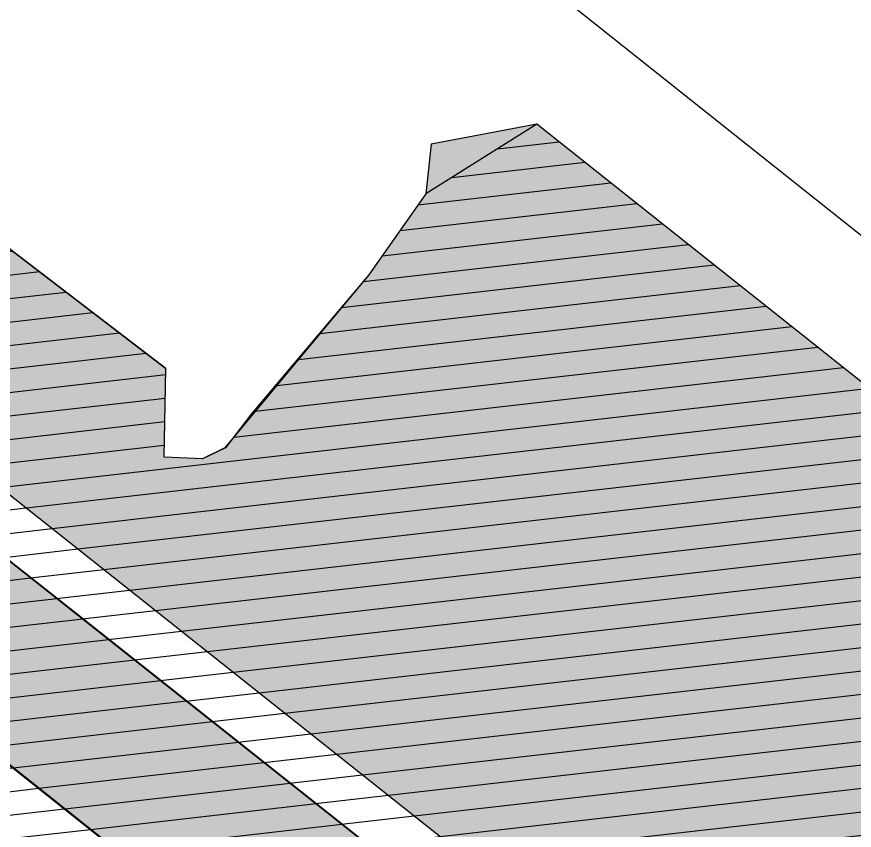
# Model space of a CAD drawing. Header units: metres. Extents: x -664657 to -643449, y -1076720 to -1062383.
# Drawn here: x -655979.1 to -655922.1, y -1069473.1 to -1069417.7 of the extents above; entities that cross this region are included whole.
import ezdxf

# ---------------------------------------------------------------- set-up
doc = ezdxf.new("R2010")
doc.units = ezdxf.units.M
doc.header["$LTSCALE"] = 0.1
for name, color, linetype in [('AA_THER_katastr', 7, 'Continuous'), ('AA_THER_SRAFY KATASTR', 14, 'Continuous'), ('silnice-šrafa', 253, 'Continuous'), ('Vlastníci', 20, 'Continuous')]:
    doc.layers.add(name, color=color, linetype=linetype)
doc.layers.add('FLOATING-WINDOWS', color=2, linetype='Continuous', plot=False)
pattern_1 = [(6.5127, (-656030.26, -1069498.5804), (-0.180059, 1.577256), [])]

msp = doc.modelspace()

# ---------------------------------------------------------------- hatches: boundary and pattern name
at = {"layer": 'AA_THER_SRAFY KATASTR'}
h = msp.add_hatch(color=252, dxfattribs=at)
h.paths.add_polyline_path([(-656065.75, -1069426), (-656056.938, -1069433.375), (-656090.688, -1069476.246), (-656099.188, -1069469.621)])
h.paths.add_polyline_path([(-656033.562, -1069452), (-656024.75, -1069459.229), (-656035.438, -1069472.979), (-656046.5, -1069487.125), (-656056.188, -1069499.988), (-656057.654, -1069501.937), (-656060.125, -1069499.988), (-656066.912, -1069494.592), (-656055.625, -1069480), (-656044.563, -1069465.75)])
h.paths.add_polyline_path([(-656112.062, -1069471.603), (-656104.188, -1069478.353), (-656124.875, -1069506.011), (-656159.312, -1069549.363), (-656168.062, -1069542.363)])
h.paths.add_polyline_path([(-656010.375, -1069444.125), (-655940.188, -1069500), (-655939.313, -1069500.625), (-655932.375, -1069492.125), (-655946.063, -1069481.25), (-655960.438, -1069469.875), (-655974.625, -1069458.625), (-655989.062, -1069447.25), (-656003.438, -1069435.875)])
at = {"layer": 'silnice-šrafa'}
h = msp.add_hatch(color=256, dxfattribs=at)
h.paths.add_polyline_path([(-655934.817, -1069519.136), (-655934.381, -1069519.507), (-655929.063, -1069513.25), (-655926.875, -1069514.875), (-655921.972, -1069508.971), (-655920.25, -1069507.75), (-655914.688, -1069501.25), (-655913.688, -1069500.018), (-655913.125, -1069500.018), (-655908.875, -1069494.393), (-655911.937, -1069492.125), (-655915.313, -1069489.375), (-655918.438, -1069485), (-655918.125, -1069480.125), (-655903.938, -1069460.25), (-655903.563, -1069456.875), (-655943.688, -1069425), (-655950.875, -1069426.375), (-655951.25, -1069429.75), (-655955.125, -1069435.25), (-655963.125, -1069444.75), (-655964.875, -1069447.032), (-655966.438, -1069447.782), (-655969.062, -1069447.657), (-655968.938, -1069441.657), (-656023.312, -1069400.014), (-656034.75, -1069414.764), (-656037.312, -1069414.875), (-656042.562, -1069421.25), (-656046.826, -1069426.478), (-656050.375, -1069429.504), (-656052.938, -1069429.129), (-656062.125, -1069421.625), (-656066.875, -1069417.77), (-656074.134, -1069427.244), (-656070.534, -1069429.871), (-656067, -1069425.029), (-656064.5, -1069424.654), (-656055.623, -1069432.262), (-656054.438, -1069433.279), (-656054.375, -1069436.029), (-656087.125, -1069477.404), (-656089.625, -1069478.529), (-656091.875, -1069477.779), (-656101.063, -1069470.279), (-656101.125, -1069467.654), (-656096, -1069461.279), (-656096.836, -1069460.642), (-656094.563, -1069457.625), (-656104.625, -1069449.612), (-656114.688, -1069462.125), (-656119.052, -1069467.693), (-656115.5, -1069470.5), (-656112.812, -1069469.125), (-656109.687, -1069468.25), (-656108, -1069468.875), (-656108, -1069468.875), (-656103.197, -1069472.855), (-656099.25, -1069476.125), (-656103.197, -1069472.855), (-656099.25, -1069476.125), (-656096.125, -1069479.125), (-656095.938, -1069481.625), (-656097.5, -1069485.5), (-656108.937, -1069500), (-656107.75, -1069500), (-656149.25, -1069551.375), (-656154.062, -1069557.5), (-656138.375, -1069573.642), (-656126.933, -1069558.864), (-656115.084, -1069544.497), (-656113.819, -1069542.907), (-656072.717, -1069490.43), (-656038.755, -1069447.714), (-656041.438, -1069445.5), (-656022.563, -1069421.75), (-656020.75, -1069420.25), (-656018.688, -1069420), (-656016.563, -1069420.875), (-656011.75, -1069424.625), (-656009.938, -1069426.125), (-655937.312, -1069483.75), (-655939.62, -1069486.369), (-655932.452, -1069492.219), (-655933.651, -1069493.989), (-655930.067, -1069496.677), (-655941.875, -1069512), (-655943.691, -1069511.818)])
edge = h.paths.add_edge_path()
edge.add_line((-656021.428, -1069599.202), (-656058.94, -1069579.991))
edge.add_arc((-656064.41, -1069590.671), 12, 62.8821, 127.2343)
edge.add_line((-656071.671, -1069581.117), (-656067.618, -1069584.34))
edge.add_line((-656067.618, -1069584.34), (-656088.296, -1069610.119))
edge.add_line((-656088.296, -1069610.119), (-656092.577, -1069606.667))
edge.add_arc((-656087.907, -1069610.433), 6, 141.1161, 198.5138)
edge.add_arc((-656099.286, -1069614.244), 6, -38.5119, 18.5138, ccw=False)
edge.add_line((-656094.591, -1069617.98), (-656096.875, -1069620.85))
edge.add_line((-656096.875, -1069620.85), (-656103.938, -1069629.725))
edge.add_line((-656103.938, -1069629.725), (-656111.562, -1069623.663))
edge.add_line((-656111.562, -1069623.663), (-656110.802, -1069624.267))
edge.add_line((-656110.802, -1069624.267), (-656107.438, -1069619.768))
edge.add_line((-656107.438, -1069619.768), (-656105.312, -1069617.893))
edge.add_line((-656105.312, -1069617.893), (-656105.875, -1069613.018))
edge.add_line((-656105.875, -1069613.018), (-656107.375, -1069609.768))
edge.add_line((-656107.375, -1069609.768), (-656111.375, -1069606.518))
edge.add_line((-656111.375, -1069606.518), (-656179.688, -1069553.268))
edge.add_line((-656179.688, -1069553.268), (-656179.062, -1069552.375))
edge.add_line((-656179.062, -1069552.375), (-656173.875, -1069545.875))
edge.add_line((-656173.875, -1069545.875), (-656170.875, -1069546.625))
edge.add_line((-656170.875, -1069546.625), (-656168.438, -1069550.875))
edge.add_line((-656168.438, -1069550.875), (-656159.438, -1069558.5))
edge.add_line((-656159.438, -1069558.5), (-656156.5, -1069559))
edge.add_line((-656156.5, -1069559), (-656154.062, -1069557.5))
edge.add_line((-656154.062, -1069557.5), (-656138.375, -1069573.642))
edge.add_line((-656138.375, -1069573.642), (-656138.375, -1069573.642))
edge.add_line((-656138.375, -1069573.642), (-656134.25, -1069576.968))
edge.add_line((-656134.25, -1069576.968), (-656119.438, -1069588.593))
edge.add_line((-656119.438, -1069588.593), (-656120.75, -1069590.25))
edge.add_line((-656120.75, -1069590.25), (-656106.837, -1069601.157))
edge.add_line((-656106.837, -1069601.157), (-656104.694, -1069602.778))
edge.add_arc((-656101.018, -1069597.919), 6.093, 232.8925, 320.5527)
edge.add_line((-656096.313, -1069601.791), (-656095.684, -1069601.005))
edge.add_line((-656095.684, -1069601.005), (-656099.98, -1069597.568))
edge.add_line((-656099.98, -1069597.568), (-656098.035, -1069595.122))
edge.add_line((-656098.035, -1069595.122), (-656094.537, -1069597.903))
edge.add_line((-656094.537, -1069597.903), (-656077.111, -1069575.986))
edge.add_line((-656077.111, -1069575.986), (-656080.56, -1069573.234))
edge.add_line((-656080.56, -1069573.234), (-656079.719, -1069572.18))
edge.add_line((-656079.719, -1069572.18), (-656074.297, -1069565.385))
edge.add_line((-656074.297, -1069565.385), (-656048.494, -1069578.599))
edge.add_line((-656048.494, -1069578.599), (-656045.759, -1069573.259))
edge.add_line((-656045.759, -1069573.259), (-656030.183, -1069581.236))
edge.add_line((-656030.183, -1069581.236), (-656032.918, -1069586.576))
edge.add_line((-656032.918, -1069586.576), (-656028.545, -1069588.816))
edge.add_line((-656028.545, -1069588.816), (-656024.197, -1069583.347))
edge.add_line((-656024.197, -1069583.347), (-656013.271, -1069588.943))
edge.add_line((-656013.271, -1069588.943), (-656021.428, -1069599.202))
at = {"layer": 'Vlastníci'}
h = msp.add_hatch(dxfattribs=at)
h.set_pattern_fill('ANSI31', color=93, scale=0.5, style=0)
h.set_pattern_definition(pattern_1)
h.paths.add_polyline_path([(-655948.68, -1069507.704), (-655934.17, -1069519.242), (-655929.063, -1069513.25), (-655926.861, -1069515.001), (-655921.937, -1069509), (-655920.25, -1069507.75), (-655915.131, -1069501.312), (-655913.688, -1069500.018), (-655913.125, -1069500.018), (-655908.875, -1069494.393), (-655911.958, -1069491.942), (-655915.313, -1069489.375), (-655918.438, -1069485), (-655918.125, -1069480.125), (-655903.938, -1069460.25), (-655903.563, -1069456.875), (-655943.688, -1069425), (-655951.25, -1069429.75), (-655955.125, -1069435.25), (-655964.918, -1069447.037), (-655966.438, -1069447.782), (-655969.062, -1069447.657), (-655968.938, -1069441.625), (-656023.312, -1069400.014), (-656034.75, -1069414.764), (-656037.312, -1069414.875), (-656042.562, -1069421.25), (-656046.562, -1069426.254), (-656050.375, -1069429.504), (-656052.938, -1069429.129), (-656062.289, -1069421.511), (-656064.826, -1069424.702), (-656064.5, -1069424.654), (-656054.438, -1069433.279), (-656054.375, -1069436.029), (-656035.438, -1069438.25), (-656022.563, -1069421.75), (-656020.75, -1069420.25), (-656018.688, -1069420), (-656016.563, -1069420.875), (-656011.75, -1069424.625), (-656014.625, -1069428.25), (-656013.125, -1069429.5), (-656009.938, -1069426.125), (-655937.312, -1069483.75), (-655939.625, -1069486.375), (-655932.375, -1069492.125), (-655933.807, -1069493.879), (-655929.938, -1069496.505), (-655941.875, -1069512), (-655948.162, -1069507.053)])
h.paths.add_polyline_path([(-656101.063, -1069470.279), (-656091.875, -1069477.779), (-656089.625, -1069478.529), (-656087.125, -1069477.404), (-656054.375, -1069436.029), (-656035.438, -1069438.25), (-656027.125, -1069444.5), (-656020.349, -1069436.108), (-656018.375, -1069433.625), (-656017.031, -1069434.79), (-656025.562, -1069445.75), (-655948.162, -1069507.053), (-655948.68, -1069507.704), (-655958.18, -1069500), (-655960.188, -1069500), (-655984.5, -1069481.125), (-655999.562, -1069500), (-656000.812, -1069500), (-656045.235, -1069556.061), (-656067.465, -1069584.078), (-656089.825, -1069611.99), (-656091.688, -1069610.5), (-656065.5, -1069577.75), (-656039.601, -1069544.638), (-656013.736, -1069511.568), (-656000.927, -1069494.935), (-655988.188, -1069478.25), (-656011.812, -1069459.625), (-656014.438, -1069457.625), (-656037.188, -1069440), (-656074.875, -1069488.875), (-656118.313, -1069544.125), (-656139.312, -1069571.125), (-656139.562, -1069573.375), (-656138.25, -1069575.375), (-656120.188, -1069589.5), (-656120.75, -1069590.25), (-656092.875, -1069612), (-656091.688, -1069610.5), (-656089.813, -1069612), (-656155.812, -1069694.6), (-656162.814, -1069689.034), (-656160.917, -1069686.68), (-656160.917, -1069686.68), (-656141.125, -1069662.125), (-656112, -1069625.875), (-656107.438, -1069619.75), (-656105.312, -1069617.893), (-656105.875, -1069613.018), (-656107.375, -1069609.768), (-656173.899, -1069557.744), (-656168.438, -1069550.875), (-656159.438, -1069558.5), (-656156.5, -1069559), (-656154.062, -1069557.5), (-656107.75, -1069500), (-656108.788, -1069500.119), (-656097.5, -1069485.5), (-656095.938, -1069481.625), (-656096.125, -1069479.125), (-656099.25, -1069476.125), (-656103.145, -1069472.898)])
h = msp.add_hatch(dxfattribs=at)
h.set_pattern_fill('ANSI31', color=256, scale=0.5, style=0)
h.set_pattern_definition(pattern_1)
h.paths.add_polyline_path([(-655937.312, -1069483.75), (-655939.625, -1069486.375), (-656003.438, -1069435.875), (-656010.375, -1069444.125), (-655939.313, -1069500.625), (-655933.813, -1069493.875), (-655929.938, -1069496.505), (-655941.875, -1069512), (-655957.125, -1069500), (-656025.562, -1069445.75), (-656017.031, -1069434.79), (-656016.5, -1069435.25), (-656012.25, -1069430.125), (-656013.125, -1069429.5), (-656009.938, -1069426.125)])
h = msp.add_hatch(dxfattribs=at)
h.set_pattern_fill('ANSI31', color=256, scale=0.5, style=0)
h.set_pattern_definition(pattern_1)
h.paths.add_polyline_path([(-656003.438, -1069435.875), (-655989.062, -1069447.25), (-655974.625, -1069458.625), (-655960.438, -1069469.875), (-655946.063, -1069481.25), (-655932.375, -1069492.125), (-655939.313, -1069500.625), (-655952.938, -1069489.875), (-655965.333, -1069479.937), (-655967.131, -1069478.507), (-655981.437, -1069467.125), (-655995.748, -1069455.755), (-656010.375, -1069444.125)])

# ---------------------------------------------------------------- linework, layer by layer
at = {"layer": 'AA_THER_katastr', "color": 1}
msp.add_line((-656010.375, -1069444.125), (-655939.313, -1069500.625), dxfattribs=at)
at = {"layer": 'AA_THER_katastr'}
msp.add_lwpolyline([(-656010.375, -1069444.125), (-655940.188, -1069500), (-655939.313, -1069500.625), (-655932.375, -1069492.125), (-655946.063, -1069481.25), (-655960.438, -1069469.875), (-655974.625, -1069458.625), (-655989.062, -1069447.25), (-656003.438, -1069435.875)], close=True, dxfattribs=at)
at = {"layer": 'FLOATING-WINDOWS', "linetype": 'ByBlock', "lineweight": -3}
msp.add_lwpolyline([(-656259.908, -1069543.068), (-655931.155, -1069804.452), (-655746.319, -1069571.976), (-656075.072, -1069310.593)], close=True, dxfattribs=at)
at = {"layer": 'FLOATING-WINDOWS', "color": 3}
for points in [[(-655903.563, -1069456.875), (-655943.688, -1069425), (-655951.25, -1069429.75), (-655955.125, -1069435.25), (-655964.918, -1069447.037), (-655966.438, -1069447.782), (-655969.062, -1069447.657), (-655968.938, -1069441.625), (-656023.312, -1069400.014)], [(-656009.938, -1069426.125), (-655937.312, -1069483.75), (-655939.625, -1069486.375), (-655932.375, -1069492.125), (-655933.807, -1069493.879), (-655929.938, -1069496.505), (-655941.875, -1069512), (-655948.162, -1069507.053), (-655948.68, -1069507.704), (-655934.38, -1069519.496), (-655929.063, -1069513.25), (-655926.861, -1069515.001), (-655921.937, -1069509)]]:
    msp.add_lwpolyline(points, dxfattribs=at)
at = {"layer": 'FLOATING-WINDOWS'}
for points in [[(-655937.312, -1069483.75), (-655939.625, -1069486.375), (-656003.438, -1069435.875), (-656010.375, -1069444.125), (-655939.313, -1069500.625), (-655933.813, -1069493.875), (-655929.938, -1069496.505), (-655941.875, -1069512), (-655957.125, -1069500), (-656025.562, -1069445.75), (-656017.031, -1069434.79), (-656016.5, -1069435.25), (-656012.25, -1069430.125), (-656013.125, -1069429.5), (-656009.938, -1069426.125), (-655937.312, -1069483.75)], [(-656003.438, -1069435.875), (-655989.062, -1069447.25), (-655974.625, -1069458.625), (-655960.438, -1069469.875), (-655946.063, -1069481.25), (-655932.375, -1069492.125), (-655939.313, -1069500.625), (-655952.938, -1069489.875), (-655965.333, -1069479.937), (-655967.131, -1069478.507), (-655981.437, -1069467.125), (-655995.748, -1069455.755), (-656010.375, -1069444.125)]]:
    msp.add_lwpolyline(points, close=True, dxfattribs=at)
at = {"layer": 'silnice-šrafa'}
for points in [[(-655903.563, -1069456.875), (-655943.688, -1069425), (-655950.875, -1069426.375), (-655951.25, -1069429.75), (-655955.125, -1069435.25), (-655963.125, -1069444.75), (-655964.875, -1069447.032), (-655966.438, -1069447.782), (-655969.062, -1069447.657), (-655968.938, -1069441.657), (-656023.312, -1069400.014)], [(-656072.717, -1069490.43), (-656038.755, -1069447.714), (-656041.438, -1069445.5), (-656022.563, -1069421.75), (-656020.75, -1069420.25), (-656018.688, -1069420), (-656016.563, -1069420.875), (-656011.75, -1069424.625), (-656009.938, -1069426.125), (-655937.312, -1069483.75), (-655939.62, -1069486.369), (-655932.452, -1069492.219), (-655933.651, -1069493.989), (-655930.067, -1069496.677), (-655941.875, -1069512), (-655943.691, -1069511.818), (-655934.817, -1069519.136), (-655934.381, -1069519.507), (-655929.063, -1069513.25), (-655926.875, -1069514.875), (-655921.972, -1069508.971)]]:
    msp.add_lwpolyline(points, dxfattribs=at)

doc.saveas('drawing.dxf')
